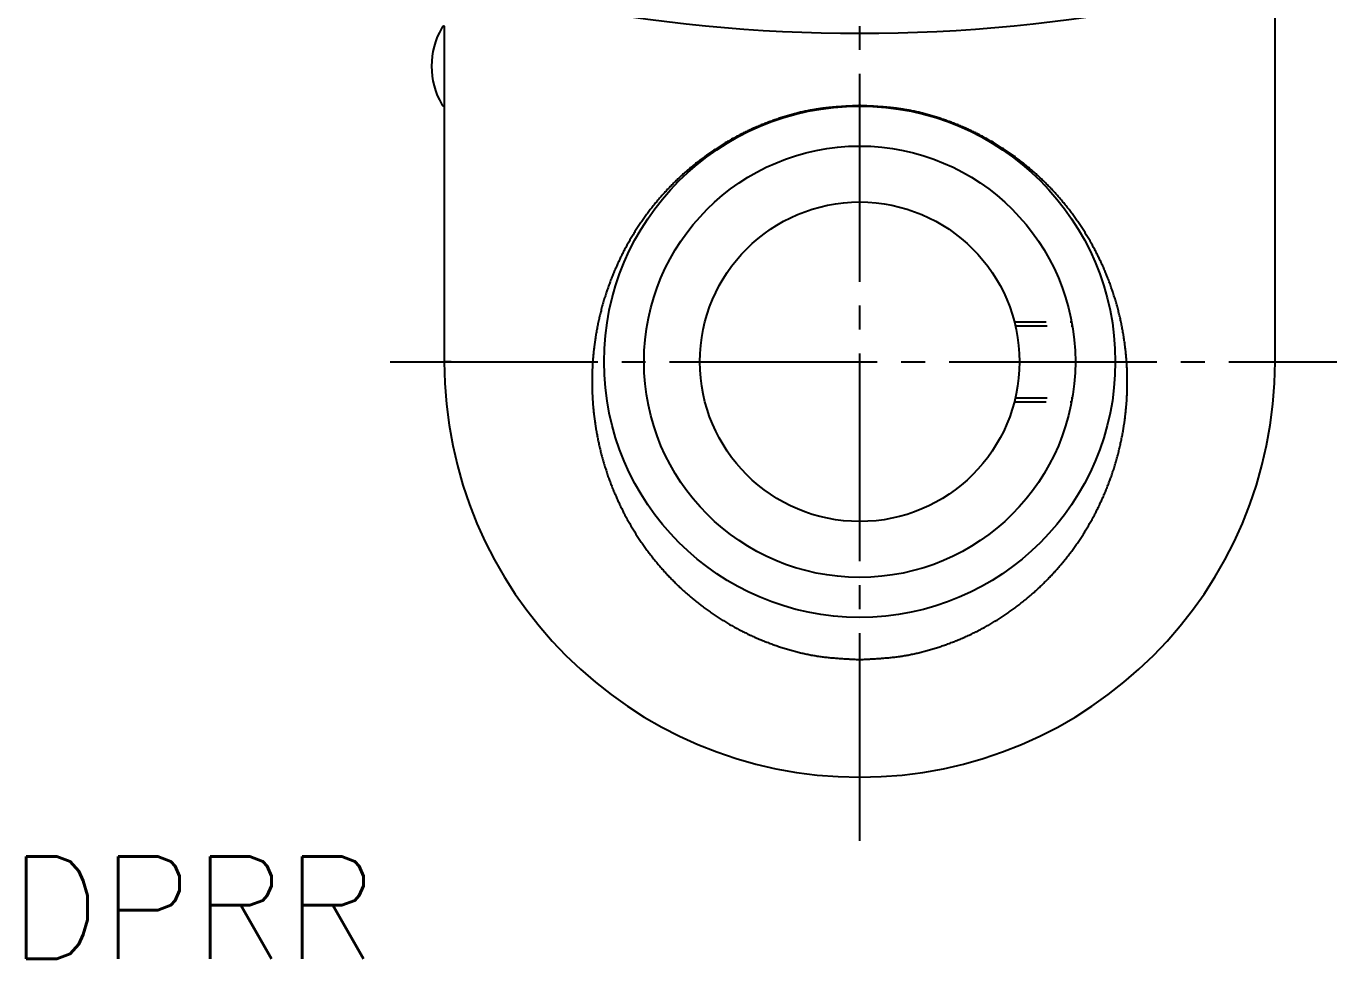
# Model space of a CAD drawing. Extents: x 79 to 369, y 158 to 363.
# Drawn here: x 79.3 to 161.4, y 271.7 to 330.1 of the extents above; entities that cross this region are included whole.
import ezdxf

# ---------------------------------------------------------------- set-up
doc = ezdxf.new("R2010")
doc.units = 0
doc.header["$MEASUREMENT"] = 0
doc.linetypes.add('CENTER', pattern=[17.5, 13, -1.5, 1.5, -1.5])
doc.linetypes.add('DASHED', pattern=[3.5, 2, -1.5])
doc.layers.get('0').update_dxf_attribs({"linetype": 'CONTINUOUS'})
doc.layers.add('CENTER', color=1, linetype='CENTER')
doc.styles.get("Standard").update_dxf_attribs({"font": 'txt.shx', "bigfont": '@extfont2.shx'})

msp = doc.modelspace()

# ---------------------------------------------------------------- linework, layer by layer
at = {"color": 7, "linetype": 'Continuous'}
for p, q in [((157.512, 309.084), (157.512, 353.084)), ((105.512, 325.084), (105.512, 309.084))]:
    msp.add_line(p, q, dxfattribs=at)
at = {"linetype": 'Continuous'}
for p, q in [((105.526, 325.084), (105.526, 330.084)), ((105.933, 309.084), (105.521, 309.084))]:
    msp.add_line(p, q, dxfattribs=at)
at = {"color": 3, "linetype": 'DASHED'}
for p, q in [((141.194, 311.584), (144.778, 311.584)), ((141.256, 311.334), (144.823, 311.334)), ((141.256, 306.834), (144.823, 306.834)), ((141.194, 306.584), (144.778, 306.584))]:
    msp.add_line(p, q, dxfattribs=at)
at = {"color": 7}
for points in [[(131.512, 325.115, 0), (131.436, 325.112, 0), (131.36, 325.108, 0), (131.283, 325.104, 0), (131.207, 325.1, 0), (131.131, 325.096, 0), (131.055, 325.093, 0), (130.979, 325.089, 0), (130.903, 325.085, 0), (130.827, 325.08, 0), (130.751, 325.076, 0), (130.674, 325.072, 0), (130.598, 325.067, 0), (130.522, 325.063, 0), (130.446, 325.058, 0), (130.37, 325.053, 0), (130.294, 325.047, 0), (130.218, 325.042, 0), (130.143, 325.036, 0), (130.067, 325.031, 0), (129.991, 325.025, 0), (129.915, 325.018, 0), (129.839, 325.012, 0), (129.763, 325.005, 0), (129.688, 324.998, 0), (129.612, 324.99, 0), (129.536, 324.982, 0), (129.461, 324.974, 0), (129.385, 324.966, 0), (129.31, 324.957, 0), (129.234, 324.948, 0), (129.159, 324.939, 0), (129.084, 324.929, 0), (129.008, 324.918, 0), (128.933, 324.908, 0), (128.858, 324.896, 0), (128.783, 324.885, 0), (128.708, 324.873, 0), (128.633, 324.86, 0), (128.558, 324.848, 0), (128.483, 324.834, 0), (128.408, 324.82, 0), (128.333, 324.806, 0), (128.259, 324.792, 0), (128.184, 324.777, 0), (128.11, 324.761, 0), (128.035, 324.745, 0), (127.961, 324.729, 0), (127.887, 324.712, 0), (127.812, 324.695, 0), (127.738, 324.678, 0), (127.664, 324.66, 0), (127.59, 324.642, 0), (127.516, 324.623, 0), (127.442, 324.604, 0), (127.369, 324.585, 0), (127.295, 324.565, 0), (127.222, 324.545, 0), (127.148, 324.524, 0), (127.075, 324.503, 0), (127.002, 324.482, 0), (126.928, 324.461, 0), (126.855, 324.439, 0), (126.782, 324.416, 0), (126.71, 324.394, 0), (126.637, 324.371, 0), (126.564, 324.347, 0), (126.492, 324.324, 0), (126.419, 324.3, 0), (126.347, 324.276, 0), (126.275, 324.251, 0), (126.203, 324.226, 0), (126.131, 324.201, 0), (126.059, 324.175, 0), (125.987, 324.149, 0), (125.916, 324.123, 0), (125.844, 324.097, 0), (125.773, 324.07, 0), (125.701, 324.043, 0), (125.63, 324.015, 0), (125.559, 323.988, 0), (125.489, 323.96, 0), (125.418, 323.931, 0), (125.347, 323.903, 0), (125.277, 323.874, 0), (125.206, 323.845, 0), (125.136, 323.815, 0), (125.066, 323.785, 0), (124.996, 323.755, 0), (124.926, 323.724, 0), (124.857, 323.694, 0), (124.787, 323.662, 0), (124.718, 323.631, 0), (124.649, 323.599, 0), (124.58, 323.567, 0), (124.511, 323.535, 0), (124.442, 323.502, 0), (124.373, 323.469, 0), (124.305, 323.436, 0), (124.237, 323.402, 0), (124.169, 323.368, 0), (124.101, 323.334, 0), (124.033, 323.299, 0), (123.965, 323.265, 0), (123.898, 323.229, 0), (123.83, 323.194, 0), (123.763, 323.158, 0), (123.696, 323.122, 0), (123.629, 323.086, 0), (123.563, 323.049, 0), (123.496, 323.012, 0), (123.43, 322.974, 0), (123.364, 322.937, 0), (123.298, 322.899, 0), (123.232, 322.86, 0), (123.166, 322.822, 0), (123.101, 322.783, 0), (123.035, 322.744, 0), (122.97, 322.704, 0), (122.905, 322.664, 0), (122.841, 322.624, 0), (122.776, 322.584, 0), (122.712, 322.543, 0), (122.648, 322.502, 0), (122.584, 322.461, 0), (122.52, 322.419, 0), (122.456, 322.377, 0), (122.393, 322.335, 0), (122.33, 322.292, 0), (122.267, 322.249, 0), (122.204, 322.206, 0), (122.141, 322.163, 0), (122.079, 322.119, 0), (122.016, 322.075, 0), (121.954, 322.031, 0), (121.893, 321.987, 0), (121.831, 321.942, 0), (121.769, 321.897, 0), (121.708, 321.852, 0), (121.647, 321.806, 0), (121.586, 321.76, 0), (121.526, 321.714, 0), (121.465, 321.667, 0), (121.405, 321.621, 0), (121.345, 321.574, 0), (121.286, 321.527, 0), (121.226, 321.479, 0), (121.167, 321.431, 0), (121.108, 321.383, 0), (121.049, 321.335, 0), (120.99, 321.286, 0), (120.932, 321.237, 0), (120.873, 321.188, 0), (120.815, 321.139, 0), (120.758, 321.089, 0), (120.7, 321.039, 0), (120.643, 320.989, 0), (120.586, 320.939, 0), (120.529, 320.888, 0), (120.472, 320.837, 0), (120.416, 320.786, 0), (120.359, 320.735, 0), (120.304, 320.683, 0), (120.248, 320.631, 0), (120.192, 320.579, 0), (120.137, 320.526, 0), (120.082, 320.474, 0), (120.027, 320.421, 0), (119.973, 320.368, 0), (119.918, 320.314, 0), (119.864, 320.261, 0), (119.811, 320.207, 0), (119.757, 320.153, 0), (119.704, 320.098, 0), (119.651, 320.044, 0), (119.598, 319.989, 0), (119.545, 319.934, 0), (119.493, 319.878, 0), (119.441, 319.823, 0), (119.389, 319.767, 0), (119.337, 319.711, 0), (119.286, 319.655, 0), (119.235, 319.598, 0), (119.184, 319.542, 0), (119.133, 319.485, 0), (119.083, 319.428, 0), (119.033, 319.37, 0), (118.983, 319.313, 0), (118.934, 319.255, 0), (118.884, 319.197, 0), (118.835, 319.138, 0), (118.786, 319.08, 0), (118.738, 319.021, 0), (118.69, 318.962, 0), (118.642, 318.903, 0), (118.594, 318.844, 0), (118.546, 318.784, 0), (118.499, 318.725, 0), (118.452, 318.665, 0), (118.406, 318.604, 0), (118.359, 318.544, 0), (118.313, 318.483, 0), (118.267, 318.423, 0), (118.221, 318.362, 0), (118.176, 318.3, 0), (118.131, 318.239, 0), (118.086, 318.177, 0), (118.042, 318.116, 0), (117.997, 318.054, 0), (117.954, 317.991, 0), (117.91, 317.929, 0), (117.866, 317.866, 0), (117.823, 317.804, 0), (117.78, 317.741, 0), (117.738, 317.678, 0), (117.695, 317.614, 0), (117.653, 317.551, 0), (117.612, 317.487, 0), (117.57, 317.423, 0), (117.529, 317.359, 0), (117.488, 317.295, 0), (117.447, 317.23, 0), (117.407, 317.166, 0), (117.367, 317.101, 0), (117.327, 317.036, 0), (117.288, 316.971, 0), (117.249, 316.906, 0), (117.21, 316.84, 0), (117.171, 316.774, 0), (117.133, 316.709, 0), (117.095, 316.643, 0), (117.057, 316.577, 0), (117.019, 316.51, 0), (116.982, 316.444, 0), (116.945, 316.377, 0), (116.909, 316.31, 0), (116.873, 316.243, 0), (116.836, 316.176, 0), (116.801, 316.109, 0), (116.765, 316.042, 0), (116.73, 315.974, 0), (116.695, 315.906, 0), (116.661, 315.838, 0), (116.627, 315.77, 0), (116.593, 315.702, 0), (116.559, 315.634, 0), (116.526, 315.565, 0), (116.493, 315.497, 0), (116.46, 315.428, 0), (116.427, 315.359, 0), (116.395, 315.29, 0), (116.363, 315.221, 0), (116.332, 315.151, 0), (116.301, 315.082, 0), (116.27, 315.012, 0), (116.239, 314.943, 0), (116.209, 314.873, 0), (116.179, 314.803, 0), (116.149, 314.733, 0), (116.119, 314.662, 0), (116.09, 314.592, 0), (116.062, 314.522, 0), (116.033, 314.451, 0), (116.005, 314.38, 0), (115.977, 314.309, 0), (115.949, 314.238, 0), (115.922, 314.167, 0), (115.895, 314.096, 0), (115.868, 314.025, 0), (115.842, 313.953, 0), (115.816, 313.882, 0), (115.79, 313.81, 0), (115.765, 313.738, 0), (115.74, 313.666, 0), (115.715, 313.594, 0), (115.69, 313.522, 0), (115.666, 313.45, 0), (115.642, 313.378, 0), (115.619, 313.305, 0), (115.596, 313.233, 0), (115.573, 313.16, 0), (115.55, 313.087, 0), (115.528, 313.014, 0), (115.506, 312.942, 0), (115.484, 312.869, 0), (115.463, 312.795, 0), (115.442, 312.722, 0), (115.421, 312.649, 0), (115.4, 312.576, 0), (115.38, 312.502, 0), (115.361, 312.429, 0), (115.341, 312.355, 0), (115.322, 312.281, 0), (115.303, 312.207, 0), (115.285, 312.134, 0), (115.266, 312.06, 0), (115.248, 311.986, 0), (115.231, 311.911, 0), (115.214, 311.837, 0), (115.197, 311.763, 0), (115.18, 311.689, 0), (115.164, 311.614, 0), (115.148, 311.54, 0), (115.132, 311.465, 0), (115.117, 311.391, 0), (115.102, 311.316, 0), (115.087, 311.241, 0), (115.073, 311.166, 0), (115.059, 311.092, 0), (115.045, 311.017, 0), (115.031, 310.942, 0), (115.018, 310.867, 0), (115.006, 310.792, 0), (114.993, 310.717, 0), (114.981, 310.641, 0), (114.969, 310.566, 0), (114.958, 310.491, 0), (114.946, 310.415, 0), (114.936, 310.34, 0), (114.925, 310.265, 0), (114.915, 310.189, 0), (114.905, 310.114, 0), (114.895, 310.038, 0), (114.886, 309.962, 0), (114.877, 309.887, 0), (114.869, 309.811, 0), (114.86, 309.735, 0), (114.852, 309.66, 0), (114.845, 309.584, 0), (114.838, 309.508, 0), (114.831, 309.432, 0), (114.824, 309.356, 0), (114.818, 309.28, 0), (114.812, 309.205, 0), (114.806, 309.129, 0), (114.801, 309.053, 0), (114.795, 308.977, 0), (114.791, 308.901, 0), (114.786, 308.825, 0), (114.782, 308.749, 0), (114.779, 308.672, 0), (114.775, 308.596, 0), (114.772, 308.52, 0), (114.769, 308.444, 0), (114.767, 308.368, 0), (114.765, 308.292, 0), (114.763, 308.216, 0), (114.761, 308.14, 0), (114.76, 308.063, 0), (114.759, 307.987, 0), (114.759, 307.911, 0), (114.759, 307.835, 0), (114.759, 307.759, 0), (114.759, 307.683, 0), (114.76, 307.606, 0), (114.761, 307.53, 0), (114.763, 307.454, 0), (114.765, 307.378, 0), (114.767, 307.302, 0), (114.769, 307.226, 0), (114.772, 307.15, 0), (114.775, 307.074, 0), (114.778, 306.997, 0), (114.782, 306.921, 0), (114.786, 306.845, 0), (114.79, 306.769, 0), (114.795, 306.693, 0), (114.8, 306.617, 0), (114.805, 306.541, 0), (114.811, 306.465, 0), (114.817, 306.389, 0), (114.823, 306.313, 0), (114.83, 306.238, 0), (114.837, 306.162, 0), (114.844, 306.086, 0), (114.851, 306.01, 0), (114.859, 305.934, 0), (114.868, 305.859, 0), (114.876, 305.783, 0), (114.885, 305.707, 0), (114.894, 305.632, 0), (114.904, 305.556, 0), (114.914, 305.481, 0), (114.924, 305.405, 0), (114.934, 305.33, 0), (114.945, 305.254, 0), (114.956, 305.179, 0), (114.967, 305.104, 0), (114.979, 305.028, 0), (114.991, 304.953, 0), (115.004, 304.878, 0), (115.016, 304.803, 0), (115.029, 304.728, 0), (115.043, 304.653, 0), (115.056, 304.578, 0), (115.07, 304.503, 0), (115.085, 304.428, 0), (115.099, 304.354, 0), (115.114, 304.279, 0), (115.13, 304.204, 0), (115.145, 304.13, 0), (115.161, 304.055, 0), (115.177, 303.981, 0), (115.194, 303.906, 0), (115.211, 303.832, 0), (115.228, 303.758, 0), (115.245, 303.684, 0), (115.263, 303.61, 0), (115.281, 303.536, 0), (115.299, 303.462, 0), (115.318, 303.388, 0), (115.337, 303.314, 0), (115.357, 303.241, 0), (115.376, 303.167, 0), (115.396, 303.094, 0), (115.417, 303.02, 0), (115.437, 302.947, 0), (115.458, 302.874, 0), (115.479, 302.8, 0), (115.501, 302.727, 0), (115.523, 302.654, 0), (115.545, 302.582, 0), (115.567, 302.509, 0), (115.59, 302.436, 0), (115.613, 302.364, 0), (115.637, 302.291, 0), (115.66, 302.219, 0), (115.684, 302.146, 0), (115.709, 302.074, 0), (115.733, 302.002, 0), (115.758, 301.93, 0), (115.784, 301.858, 0), (115.809, 301.787, 0), (115.835, 301.715, 0), (115.861, 301.643, 0), (115.888, 301.572, 0), (115.915, 301.501, 0), (115.942, 301.43, 0), (115.969, 301.359, 0), (115.997, 301.288, 0), (116.025, 301.217, 0), (116.053, 301.146, 0), (116.082, 301.075, 0), (116.111, 301.005, 0), (116.14, 300.935, 0), (116.169, 300.864, 0), (116.199, 300.794, 0), (116.229, 300.724, 0), (116.26, 300.655, 0), (116.29, 300.585, 0), (116.321, 300.515, 0), (116.353, 300.446, 0), (116.384, 300.377, 0), (116.416, 300.307, 0), (116.449, 300.238, 0), (116.481, 300.17, 0), (116.514, 300.101, 0), (116.547, 300.032, 0), (116.58, 299.964, 0), (116.614, 299.895, 0), (116.648, 299.827, 0), (116.682, 299.759, 0), (116.717, 299.691, 0), (116.752, 299.624, 0), (116.787, 299.556, 0), (116.822, 299.489, 0), (116.858, 299.421, 0), (116.894, 299.354, 0), (116.93, 299.287, 0), (116.967, 299.221, 0), (117.004, 299.154, 0), (117.041, 299.088, 0), (117.079, 299.021, 0), (117.116, 298.955, 0), (117.154, 298.889, 0), (117.193, 298.823, 0), (117.231, 298.758, 0), (117.27, 298.692, 0), (117.309, 298.627, 0), (117.349, 298.562, 0), (117.389, 298.497, 0), (117.429, 298.432, 0), (117.469, 298.367, 0), (117.51, 298.303, 0), (117.55, 298.239, 0), (117.592, 298.174, 0), (117.633, 298.111, 0), (117.675, 298.047, 0), (117.717, 297.983, 0), (117.759, 297.92, 0), (117.802, 297.857, 0), (117.844, 297.794, 0), (117.887, 297.731, 0), (117.931, 297.668, 0), (117.974, 297.606, 0), (118.018, 297.544, 0), (118.063, 297.482, 0), (118.107, 297.42, 0), (118.152, 297.358, 0), (118.197, 297.297, 0), (118.242, 297.235, 0), (118.287, 297.174, 0), (118.333, 297.113, 0), (118.379, 297.053, 0), (118.426, 296.992, 0), (118.472, 296.932, 0), (118.519, 296.872, 0), (118.566, 296.812, 0), (118.614, 296.752, 0), (118.661, 296.693, 0), (118.709, 296.634, 0), (118.757, 296.575, 0), (118.806, 296.516, 0), (118.854, 296.457, 0), (118.903, 296.399, 0), (118.952, 296.341, 0), (119.002, 296.283, 0), (119.052, 296.225, 0), (119.102, 296.168, 0), (119.152, 296.111, 0), (119.202, 296.053, 0), (119.253, 295.997, 0), (119.304, 295.94, 0), (119.355, 295.884, 0), (119.407, 295.828, 0), (119.458, 295.772, 0), (119.51, 295.716, 0), (119.563, 295.661, 0), (119.615, 295.605, 0), (119.668, 295.55, 0), (119.721, 295.496, 0), (119.774, 295.441, 0), (119.827, 295.387, 0), (119.881, 295.333, 0), (119.935, 295.279, 0), (119.989, 295.225, 0), (120.043, 295.172, 0), (120.098, 295.119, 0), (120.153, 295.066, 0), (120.208, 295.014, 0), (120.263, 294.961, 0), (120.319, 294.909, 0), (120.375, 294.857, 0), (120.431, 294.806, 0), (120.487, 294.754, 0), (120.543, 294.703, 0), (120.6, 294.652, 0), (120.657, 294.602, 0), (120.714, 294.551, 0), (120.772, 294.501, 0), (120.829, 294.452, 0), (120.887, 294.402, 0), (120.945, 294.353, 0), (121.003, 294.304, 0), (121.062, 294.255, 0), (121.121, 294.206, 0), (121.179, 294.158, 0), (121.239, 294.11, 0), (121.298, 294.062, 0), (121.358, 294.015, 0), (121.417, 293.968, 0), (121.477, 293.921, 0), (121.538, 293.874, 0), (121.598, 293.828, 0), (121.659, 293.782, 0), (121.72, 293.736, 0), (121.781, 293.69, 0), (121.842, 293.645, 0), (121.903, 293.6, 0), (121.965, 293.555, 0), (122.027, 293.511, 0), (122.089, 293.467, 0), (122.151, 293.423, 0), (122.214, 293.379, 0), (122.276, 293.336, 0), (122.339, 293.293, 0), (122.402, 293.25, 0), (122.466, 293.208, 0), (122.529, 293.165, 0), (122.593, 293.124, 0), (122.656, 293.082, 0), (122.72, 293.041, 0), (122.785, 293, 0), (122.849, 292.959, 0), (122.914, 292.919, 0), (122.978, 292.879, 0), (123.043, 292.839, 0), (123.108, 292.799, 0), (123.174, 292.76, 0), (123.239, 292.721, 0), (123.305, 292.683, 0), (123.371, 292.644, 0), (123.437, 292.606, 0), (123.503, 292.569, 0), (123.569, 292.531, 0), (123.636, 292.494, 0), (123.702, 292.458, 0), (123.769, 292.421, 0), (123.836, 292.385, 0), (123.904, 292.349, 0), (123.971, 292.314, 0), (124.038, 292.279, 0), (124.106, 292.244, 0), (124.174, 292.209, 0), (124.242, 292.175, 0), (124.31, 292.141, 0), (124.378, 292.108, 0), (124.447, 292.074, 0), (124.516, 292.042, 0), (124.584, 292.009, 0), (124.653, 291.977, 0), (124.722, 291.945, 0), (124.792, 291.913, 0), (124.861, 291.882, 0), (124.93, 291.85, 0), (125, 291.82, 0), (125.07, 291.789, 0), (125.14, 291.759, 0), (125.21, 291.729, 0), (125.28, 291.7, 0), (125.351, 291.671, 0), (125.421, 291.642, 0), (125.492, 291.613, 0), (125.562, 291.585, 0), (125.633, 291.557, 0), (125.704, 291.53, 0), (125.776, 291.502, 0), (125.847, 291.475, 0), (125.918, 291.449, 0), (125.99, 291.422, 0), (126.061, 291.396, 0), (126.133, 291.37, 0), (126.205, 291.345, 0), (126.277, 291.32, 0), (126.349, 291.295, 0), (126.421, 291.271, 0), (126.494, 291.246, 0), (126.566, 291.223, 0), (126.639, 291.199, 0), (126.711, 291.176, 0), (126.784, 291.153, 0), (126.857, 291.131, 0), (126.93, 291.108, 0), (127.003, 291.087, 0), (127.076, 291.065, 0), (127.149, 291.044, 0), (127.223, 291.023, 0), (127.296, 291.003, 0), (127.37, 290.983, 0), (127.444, 290.963, 0), (127.517, 290.944, 0), (127.591, 290.925, 0), (127.665, 290.907, 0), (127.739, 290.889, 0), (127.813, 290.871, 0), (127.887, 290.853, 0), (127.962, 290.837, 0), (128.036, 290.82, 0), (128.11, 290.804, 0), (128.185, 290.788, 0), (128.259, 290.773, 0), (128.334, 290.758, 0), (128.409, 290.744, 0), (128.483, 290.73, 0), (128.558, 290.716, 0), (128.633, 290.703, 0), (128.708, 290.69, 0), (128.783, 290.678, 0), (128.858, 290.666, 0), (128.933, 290.655, 0), (129.009, 290.644, 0), (129.084, 290.633, 0), (129.159, 290.623, 0), (129.235, 290.614, 0), (129.31, 290.604, 0), (129.386, 290.596, 0), (129.461, 290.587, 0), (129.537, 290.579, 0), (129.612, 290.571, 0), (129.688, 290.563, 0), (129.764, 290.556, 0), (129.839, 290.549, 0), (129.915, 290.543, 0), (129.991, 290.536, 0), (130.067, 290.53, 0), (130.143, 290.524, 0), (130.219, 290.519, 0), (130.294, 290.513, 0), (130.37, 290.508, 0), (130.446, 290.503, 0), (130.522, 290.498, 0), (130.598, 290.493, 0), (130.675, 290.489, 0), (130.751, 290.485, 0), (130.827, 290.48, 0), (130.903, 290.476, 0), (130.979, 290.472, 0), (131.055, 290.468, 0), (131.131, 290.464, 0), (131.207, 290.461, 0), (131.283, 290.457, 0), (131.36, 290.453, 0), (131.436, 290.45, 0), (131.512, 290.446, 0)], [(131.512, 290.446, 0), (131.588, 290.45, 0), (131.664, 290.453, 0), (131.74, 290.457, 0), (131.817, 290.461, 0), (131.893, 290.464, 0), (131.969, 290.468, 0), (132.045, 290.472, 0), (132.121, 290.476, 0), (132.197, 290.48, 0), (132.273, 290.485, 0), (132.349, 290.489, 0), (132.425, 290.493, 0), (132.501, 290.498, 0), (132.577, 290.503, 0), (132.653, 290.508, 0), (132.729, 290.513, 0), (132.805, 290.519, 0), (132.881, 290.524, 0), (132.957, 290.53, 0), (133.033, 290.536, 0), (133.109, 290.543, 0), (133.185, 290.549, 0), (133.26, 290.556, 0), (133.336, 290.563, 0), (133.412, 290.571, 0), (133.487, 290.579, 0), (133.563, 290.587, 0), (133.638, 290.596, 0), (133.714, 290.604, 0), (133.789, 290.614, 0), (133.865, 290.623, 0), (133.94, 290.633, 0), (134.015, 290.644, 0), (134.09, 290.655, 0), (134.166, 290.666, 0), (134.241, 290.678, 0), (134.316, 290.69, 0), (134.391, 290.703, 0), (134.466, 290.716, 0), (134.54, 290.73, 0), (134.615, 290.744, 0), (134.69, 290.758, 0), (134.765, 290.773, 0), (134.839, 290.788, 0), (134.914, 290.804, 0), (134.988, 290.82, 0), (135.062, 290.837, 0), (135.137, 290.853, 0), (135.211, 290.871, 0), (135.285, 290.889, 0), (135.359, 290.907, 0), (135.433, 290.925, 0), (135.507, 290.944, 0), (135.58, 290.963, 0), (135.654, 290.983, 0), (135.728, 291.003, 0), (135.801, 291.023, 0), (135.874, 291.044, 0), (135.948, 291.065, 0), (136.021, 291.087, 0), (136.094, 291.108, 0), (136.167, 291.131, 0), (136.24, 291.153, 0), (136.313, 291.176, 0), (136.385, 291.199, 0), (136.458, 291.223, 0), (136.53, 291.246, 0), (136.603, 291.271, 0), (136.675, 291.295, 0), (136.747, 291.32, 0), (136.819, 291.345, 0), (136.891, 291.37, 0), (136.963, 291.396, 0), (137.034, 291.422, 0), (137.106, 291.449, 0), (137.177, 291.475, 0), (137.248, 291.502, 0), (137.32, 291.53, 0), (137.391, 291.557, 0), (137.461, 291.585, 0), (137.532, 291.613, 0), (137.603, 291.642, 0), (137.673, 291.671, 0), (137.744, 291.7, 0), (137.814, 291.729, 0), (137.884, 291.759, 0), (137.954, 291.789, 0), (138.024, 291.82, 0), (138.093, 291.85, 0), (138.163, 291.882, 0), (138.232, 291.913, 0), (138.302, 291.945, 0), (138.371, 291.977, 0), (138.44, 292.009, 0), (138.508, 292.042, 0), (138.577, 292.074, 0), (138.645, 292.108, 0), (138.714, 292.141, 0), (138.782, 292.175, 0), (138.85, 292.209, 0), (138.918, 292.244, 0), (138.985, 292.279, 0), (139.053, 292.314, 0), (139.12, 292.349, 0), (139.188, 292.385, 0), (139.255, 292.421, 0), (139.321, 292.458, 0), (139.388, 292.494, 0), (139.455, 292.531, 0), (139.521, 292.569, 0), (139.587, 292.606, 0), (139.653, 292.644, 0), (139.719, 292.683, 0), (139.785, 292.721, 0), (139.85, 292.76, 0), (139.915, 292.799, 0), (139.981, 292.839, 0), (140.046, 292.879, 0), (140.11, 292.919, 0), (140.175, 292.959, 0), (140.239, 293, 0), (140.303, 293.041, 0), (140.367, 293.082, 0), (140.431, 293.124, 0), (140.495, 293.165, 0), (140.558, 293.208, 0), (140.622, 293.25, 0), (140.685, 293.293, 0), (140.748, 293.336, 0), (140.81, 293.379, 0), (140.873, 293.423, 0), (140.935, 293.467, 0), (140.997, 293.511, 0), (141.059, 293.555, 0), (141.121, 293.6, 0), (141.182, 293.645, 0), (141.243, 293.69, 0), (141.304, 293.736, 0), (141.365, 293.782, 0), (141.426, 293.828, 0), (141.486, 293.874, 0), (141.546, 293.921, 0), (141.607, 293.968, 0), (141.666, 294.015, 0), (141.726, 294.062, 0), (141.785, 294.11, 0), (141.844, 294.158, 0), (141.903, 294.206, 0), (141.962, 294.255, 0), (142.021, 294.304, 0), (142.079, 294.353, 0), (142.137, 294.402, 0), (142.195, 294.452, 0), (142.252, 294.501, 0), (142.31, 294.551, 0), (142.367, 294.602, 0), (142.424, 294.652, 0), (142.481, 294.703, 0), (142.537, 294.754, 0), (142.593, 294.806, 0), (142.649, 294.857, 0), (142.705, 294.909, 0), (142.761, 294.961, 0), (142.816, 295.014, 0), (142.871, 295.066, 0), (142.926, 295.119, 0), (142.981, 295.172, 0), (143.035, 295.225, 0), (143.089, 295.279, 0), (143.143, 295.333, 0), (143.197, 295.387, 0), (143.25, 295.441, 0), (143.303, 295.496, 0), (143.356, 295.55, 0), (143.409, 295.605, 0), (143.461, 295.661, 0), (143.514, 295.716, 0), (143.566, 295.772, 0), (143.617, 295.828, 0), (143.669, 295.884, 0), (143.72, 295.94, 0), (143.771, 295.997, 0), (143.822, 296.053, 0), (143.872, 296.111, 0), (143.922, 296.168, 0), (143.972, 296.225, 0), (144.022, 296.283, 0), (144.071, 296.341, 0), (144.121, 296.399, 0), (144.17, 296.457, 0), (144.218, 296.516, 0), (144.267, 296.575, 0), (144.315, 296.634, 0), (144.363, 296.693, 0), (144.41, 296.752, 0), (144.458, 296.812, 0), (144.505, 296.872, 0), (144.552, 296.932, 0), (144.598, 296.992, 0), (144.645, 297.053, 0), (144.691, 297.113, 0), (144.736, 297.174, 0), (144.782, 297.235, 0), (144.827, 297.297, 0), (144.872, 297.358, 0), (144.917, 297.42, 0), (144.961, 297.482, 0), (145.006, 297.544, 0), (145.049, 297.606, 0), (145.093, 297.668, 0), (145.136, 297.731, 0), (145.18, 297.794, 0), (145.222, 297.857, 0), (145.265, 297.92, 0), (145.307, 297.983, 0), (145.349, 298.047, 0), (145.391, 298.111, 0), (145.432, 298.174, 0), (145.473, 298.239, 0), (145.514, 298.303, 0), (145.555, 298.367, 0), (145.595, 298.432, 0), (145.635, 298.497, 0), (145.675, 298.562, 0), (145.714, 298.627, 0), (145.754, 298.692, 0), (145.793, 298.758, 0), (145.831, 298.823, 0), (145.869, 298.889, 0), (145.907, 298.955, 0), (145.945, 299.021, 0), (145.983, 299.088, 0), (146.02, 299.154, 0), (146.057, 299.221, 0), (146.093, 299.287, 0), (146.13, 299.354, 0), (146.166, 299.421, 0), (146.201, 299.489, 0), (146.237, 299.556, 0), (146.272, 299.624, 0), (146.307, 299.691, 0), (146.342, 299.759, 0), (146.376, 299.827, 0), (146.41, 299.895, 0), (146.444, 299.964, 0), (146.477, 300.032, 0), (146.51, 300.101, 0), (146.543, 300.17, 0), (146.575, 300.238, 0), (146.608, 300.307, 0), (146.639, 300.377, 0), (146.671, 300.446, 0), (146.702, 300.515, 0), (146.733, 300.585, 0), (146.764, 300.655, 0), (146.795, 300.724, 0), (146.825, 300.794, 0), (146.855, 300.864, 0), (146.884, 300.935, 0), (146.913, 301.005, 0), (146.942, 301.075, 0), (146.971, 301.146, 0), (146.999, 301.217, 0), (147.027, 301.288, 0), (147.055, 301.359, 0), (147.082, 301.43, 0), (147.109, 301.501, 0), (147.136, 301.572, 0), (147.163, 301.643, 0), (147.189, 301.715, 0), (147.215, 301.787, 0), (147.24, 301.858, 0), (147.265, 301.93, 0), (147.29, 302.002, 0), (147.315, 302.074, 0), (147.339, 302.146, 0), (147.363, 302.219, 0), (147.387, 302.291, 0), (147.411, 302.364, 0), (147.434, 302.436, 0), (147.456, 302.509, 0), (147.479, 302.582, 0), (147.501, 302.654, 0), (147.523, 302.727, 0), (147.545, 302.8, 0), (147.566, 302.874, 0), (147.587, 302.947, 0), (147.607, 303.02, 0), (147.628, 303.094, 0), (147.648, 303.167, 0), (147.667, 303.241, 0), (147.687, 303.314, 0), (147.706, 303.388, 0), (147.724, 303.462, 0), (147.743, 303.536, 0), (147.761, 303.61, 0), (147.779, 303.684, 0), (147.796, 303.758, 0), (147.813, 303.832, 0), (147.83, 303.906, 0), (147.847, 303.981, 0), (147.863, 304.055, 0), (147.879, 304.13, 0), (147.894, 304.204, 0), (147.91, 304.279, 0), (147.925, 304.354, 0), (147.939, 304.428, 0), (147.953, 304.503, 0), (147.967, 304.578, 0), (147.981, 304.653, 0), (147.994, 304.728, 0), (148.007, 304.803, 0), (148.02, 304.878, 0), (148.033, 304.953, 0), (148.045, 305.028, 0), (148.056, 305.104, 0), (148.068, 305.179, 0), (148.079, 305.254, 0), (148.09, 305.33, 0), (148.1, 305.405, 0), (148.11, 305.481, 0), (148.12, 305.556, 0), (148.13, 305.632, 0), (148.139, 305.707, 0), (148.148, 305.783, 0), (148.156, 305.859, 0), (148.164, 305.934, 0), (148.172, 306.01, 0), (148.18, 306.086, 0), (148.187, 306.162, 0), (148.194, 306.238, 0), (148.201, 306.313, 0), (148.207, 306.389, 0), (148.213, 306.465, 0), (148.219, 306.541, 0), (148.224, 306.617, 0), (148.229, 306.693, 0), (148.234, 306.769, 0), (148.238, 306.845, 0), (148.242, 306.921, 0), (148.246, 306.997, 0), (148.249, 307.074, 0), (148.252, 307.15, 0), (148.255, 307.226, 0), (148.257, 307.302, 0), (148.259, 307.378, 0), (148.261, 307.454, 0), (148.263, 307.53, 0), (148.264, 307.606, 0), (148.264, 307.683, 0), (148.265, 307.759, 0), (148.265, 307.835, 0), (148.265, 307.911, 0), (148.264, 307.987, 0), (148.264, 308.063, 0), (148.262, 308.14, 0), (148.261, 308.216, 0), (148.259, 308.292, 0), (148.257, 308.368, 0), (148.255, 308.444, 0), (148.252, 308.52, 0), (148.249, 308.596, 0), (148.245, 308.672, 0), (148.242, 308.749, 0), (148.237, 308.825, 0), (148.233, 308.901, 0), (148.228, 308.977, 0), (148.223, 309.053, 0), (148.218, 309.129, 0), (148.212, 309.205, 0), (148.206, 309.28, 0), (148.2, 309.356, 0), (148.193, 309.432, 0), (148.186, 309.508, 0), (148.179, 309.584, 0), (148.171, 309.66, 0), (148.163, 309.735, 0), (148.155, 309.811, 0), (148.147, 309.887, 0), (148.138, 309.962, 0), (148.128, 310.038, 0), (148.119, 310.114, 0), (148.109, 310.189, 0), (148.099, 310.265, 0), (148.088, 310.34, 0), (148.077, 310.415, 0), (148.066, 310.491, 0), (148.055, 310.566, 0), (148.043, 310.641, 0), (148.031, 310.717, 0), (148.018, 310.792, 0), (148.006, 310.867, 0), (147.992, 310.942, 0), (147.979, 311.017, 0), (147.965, 311.092, 0), (147.951, 311.166, 0), (147.937, 311.241, 0), (147.922, 311.316, 0), (147.907, 311.391, 0), (147.892, 311.465, 0), (147.876, 311.54, 0), (147.86, 311.614, 0), (147.844, 311.689, 0), (147.827, 311.763, 0), (147.81, 311.837, 0), (147.793, 311.911, 0), (147.775, 311.986, 0), (147.758, 312.06, 0), (147.739, 312.134, 0), (147.721, 312.207, 0), (147.702, 312.281, 0), (147.683, 312.355, 0), (147.663, 312.429, 0), (147.644, 312.502, 0), (147.623, 312.576, 0), (147.603, 312.649, 0), (147.582, 312.722, 0), (147.561, 312.795, 0), (147.54, 312.869, 0), (147.518, 312.942, 0), (147.496, 313.014, 0), (147.474, 313.087, 0), (147.451, 313.16, 0), (147.428, 313.233, 0), (147.405, 313.305, 0), (147.382, 313.378, 0), (147.358, 313.45, 0), (147.333, 313.522, 0), (147.309, 313.594, 0), (147.284, 313.666, 0), (147.259, 313.738, 0), (147.234, 313.81, 0), (147.208, 313.882, 0), (147.182, 313.953, 0), (147.155, 314.025, 0), (147.129, 314.096, 0), (147.102, 314.167, 0), (147.075, 314.238, 0), (147.047, 314.309, 0), (147.019, 314.38, 0), (146.991, 314.451, 0), (146.962, 314.522, 0), (146.934, 314.592, 0), (146.904, 314.662, 0), (146.875, 314.733, 0), (146.845, 314.803, 0), (146.815, 314.873, 0), (146.785, 314.943, 0), (146.754, 315.012, 0), (146.723, 315.082, 0), (146.692, 315.151, 0), (146.66, 315.221, 0), (146.629, 315.29, 0), (146.596, 315.359, 0), (146.564, 315.428, 0), (146.531, 315.497, 0), (146.498, 315.565, 0), (146.465, 315.634, 0), (146.431, 315.702, 0), (146.397, 315.77, 0), (146.363, 315.838, 0), (146.328, 315.906, 0), (146.294, 315.974, 0), (146.259, 316.042, 0), (146.223, 316.109, 0), (146.187, 316.176, 0), (146.151, 316.243, 0), (146.115, 316.31, 0), (146.078, 316.377, 0), (146.042, 316.444, 0), (146.004, 316.51, 0), (145.967, 316.577, 0), (145.929, 316.643, 0), (145.891, 316.709, 0), (145.853, 316.774, 0), (145.814, 316.84, 0), (145.775, 316.906, 0), (145.736, 316.971, 0), (145.697, 317.036, 0), (145.657, 317.101, 0), (145.617, 317.166, 0), (145.576, 317.23, 0), (145.536, 317.295, 0), (145.495, 317.359, 0), (145.454, 317.423, 0), (145.412, 317.487, 0), (145.37, 317.551, 0), (145.328, 317.614, 0), (145.286, 317.678, 0), (145.244, 317.741, 0), (145.201, 317.804, 0), (145.158, 317.866, 0), (145.114, 317.929, 0), (145.07, 317.991, 0), (145.026, 318.054, 0), (144.982, 318.116, 0), (144.938, 318.177, 0), (144.893, 318.239, 0), (144.848, 318.3, 0), (144.802, 318.362, 0), (144.757, 318.423, 0), (144.711, 318.483, 0), (144.665, 318.544, 0), (144.618, 318.604, 0), (144.572, 318.665, 0), (144.525, 318.725, 0), (144.478, 318.784, 0), (144.43, 318.844, 0), (144.382, 318.903, 0), (144.334, 318.962, 0), (144.286, 319.021, 0), (144.238, 319.08, 0), (144.189, 319.138, 0), (144.14, 319.197, 0), (144.09, 319.255, 0), (144.041, 319.313, 0), (143.991, 319.37, 0), (143.941, 319.428, 0), (143.891, 319.485, 0), (143.84, 319.542, 0), (143.789, 319.598, 0), (143.738, 319.655, 0), (143.687, 319.711, 0), (143.635, 319.767, 0), (143.583, 319.823, 0), (143.531, 319.878, 0), (143.479, 319.934, 0), (143.426, 319.989, 0), (143.373, 320.044, 0), (143.32, 320.098, 0), (143.267, 320.153, 0), (143.213, 320.207, 0), (143.159, 320.261, 0), (143.105, 320.314, 0), (143.051, 320.368, 0), (142.997, 320.421, 0), (142.942, 320.474, 0), (142.887, 320.526, 0), (142.832, 320.579, 0), (142.776, 320.631, 0), (142.72, 320.683, 0), (142.664, 320.735, 0), (142.608, 320.786, 0), (142.552, 320.837, 0), (142.495, 320.888, 0), (142.438, 320.939, 0), (142.381, 320.989, 0), (142.324, 321.039, 0), (142.266, 321.089, 0), (142.209, 321.139, 0), (142.151, 321.188, 0), (142.092, 321.237, 0), (142.034, 321.286, 0), (141.975, 321.335, 0), (141.916, 321.383, 0), (141.857, 321.431, 0), (141.798, 321.479, 0), (141.738, 321.527, 0), (141.679, 321.574, 0), (141.619, 321.621, 0), (141.558, 321.667, 0), (141.498, 321.714, 0), (141.437, 321.76, 0), (141.377, 321.806, 0), (141.316, 321.852, 0), (141.254, 321.897, 0), (141.193, 321.942, 0), (141.131, 321.987, 0), (141.07, 322.031, 0), (141.007, 322.075, 0), (140.945, 322.119, 0), (140.883, 322.163, 0), (140.82, 322.206, 0), (140.757, 322.249, 0), (140.694, 322.292, 0), (140.631, 322.335, 0), (140.568, 322.377, 0), (140.504, 322.419, 0), (140.44, 322.461, 0), (140.376, 322.502, 0), (140.312, 322.543, 0), (140.248, 322.584, 0), (140.183, 322.624, 0), (140.118, 322.664, 0), (140.054, 322.704, 0), (139.988, 322.744, 0), (139.923, 322.783, 0), (139.858, 322.822, 0), (139.792, 322.86, 0), (139.726, 322.899, 0), (139.66, 322.937, 0), (139.594, 322.974, 0), (139.528, 323.012, 0), (139.461, 323.049, 0), (139.395, 323.086, 0), (139.328, 323.122, 0), (139.261, 323.158, 0), (139.194, 323.194, 0), (139.126, 323.229, 0), (139.059, 323.265, 0), (138.991, 323.299, 0), (138.923, 323.334, 0), (138.855, 323.368, 0), (138.787, 323.402, 0), (138.719, 323.436, 0), (138.65, 323.469, 0), (138.582, 323.502, 0), (138.513, 323.535, 0), (138.444, 323.567, 0), (138.375, 323.599, 0), (138.306, 323.631, 0), (138.237, 323.662, 0), (138.167, 323.694, 0), (138.097, 323.724, 0), (138.028, 323.755, 0), (137.958, 323.785, 0), (137.888, 323.815, 0), (137.817, 323.845, 0), (137.747, 323.874, 0), (137.677, 323.903, 0), (137.606, 323.931, 0), (137.535, 323.96, 0), (137.464, 323.988, 0), (137.394, 324.015, 0), (137.322, 324.043, 0), (137.251, 324.07, 0), (137.18, 324.097, 0), (137.108, 324.123, 0), (137.037, 324.149, 0), (136.965, 324.175, 0), (136.893, 324.201, 0), (136.821, 324.226, 0), (136.749, 324.251, 0), (136.677, 324.276, 0), (136.605, 324.3, 0), (136.532, 324.324, 0), (136.46, 324.347, 0), (136.387, 324.371, 0), (136.314, 324.394, 0), (136.241, 324.416, 0), (136.168, 324.439, 0), (136.095, 324.461, 0), (136.022, 324.482, 0), (135.949, 324.503, 0), (135.876, 324.524, 0), (135.802, 324.545, 0), (135.729, 324.565, 0), (135.655, 324.585, 0), (135.581, 324.604, 0), (135.508, 324.623, 0), (135.434, 324.642, 0), (135.36, 324.66, 0), (135.286, 324.678, 0), (135.212, 324.695, 0), (135.137, 324.712, 0), (135.063, 324.729, 0), (134.989, 324.745, 0), (134.914, 324.761, 0), (134.84, 324.777, 0), (134.765, 324.792, 0), (134.69, 324.806, 0), (134.616, 324.82, 0), (134.541, 324.834, 0), (134.466, 324.848, 0), (134.391, 324.86, 0), (134.316, 324.873, 0), (134.241, 324.885, 0), (134.166, 324.896, 0), (134.091, 324.908, 0), (134.016, 324.918, 0), (133.94, 324.929, 0), (133.865, 324.939, 0), (133.789, 324.948, 0), (133.714, 324.957, 0), (133.639, 324.966, 0), (133.563, 324.974, 0), (133.487, 324.982, 0), (133.412, 324.99, 0), (133.336, 324.998, 0), (133.26, 325.005, 0), (133.185, 325.012, 0), (133.109, 325.018, 0), (133.033, 325.025, 0), (132.957, 325.031, 0), (132.881, 325.036, 0), (132.805, 325.042, 0), (132.729, 325.047, 0), (132.654, 325.053, 0), (132.578, 325.058, 0), (132.502, 325.063, 0), (132.425, 325.067, 0), (132.349, 325.072, 0), (132.273, 325.076, 0), (132.197, 325.08, 0), (132.121, 325.085, 0), (132.045, 325.089, 0), (131.969, 325.093, 0), (131.893, 325.096, 0), (131.817, 325.1, 0), (131.74, 325.104, 0), (131.664, 325.108, 0), (131.588, 325.112, 0), (131.512, 325.115, 0)]]:
    msp.add_polyline3d(points, dxfattribs=at)
at = {"color": 7, "linetype": 'Continuous'}
for radius in [16, 13.5, 10]:
    msp.add_circle((131.512, 309.084), radius, dxfattribs=at)
for centre, radius, start, end in [((131.512, 429.541), 99.9, 258.88912, 281.11088), ((109.526, 327.584), 4.814, 150.1024, 209.8976), ((105.526, 329.884), 0.2, 90.00009, 150.10339), ((105.526, 325.284), 0.2, 209.89661, 269.99991), ((131.512, 309.084), 26, 180, 0)]:
    msp.add_arc(centre, radius, start, end, dxfattribs=at)
at = {"layer": 'CENTER', "color": 1, "linetype": 'CENTER'}
for p, q in [((131.512, 279.096), (131.512, 362.176)), ((102.114, 309.084), (161.376, 309.084))]:
    msp.add_line(p, q, dxfattribs=at)

# ---------------------------------------------------------------- texts
at = {"color": 7, "linetype": 'Continuous'}
msp.add_text('DPRR', height=6.4, dxfattribs=at).set_placement((78.245, 271.717))

doc.saveas('drawing.dxf')
